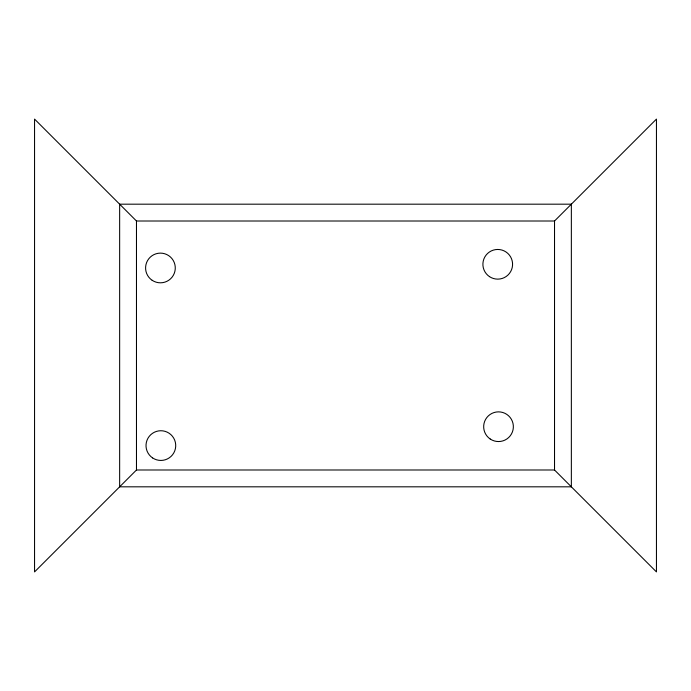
<?xml version="1.0" encoding="UTF-8"?>
<svg xmlns="http://www.w3.org/2000/svg" width="691" height="691" viewBox="0 0 691 691"><rect width="100%" height="100%" fill="white"/><g stroke="black" fill="none" stroke-linecap="round" stroke-linejoin="round"><path stroke-width="1.04" d="M136.472 469.992L34.55 571.915L34.55 119.085L136.472 221.008L554.528 221.008L656.45 119.085L656.45 571.915L554.528 469.992L136.472 469.992L136.472 221.008M554.528 221.008L554.528 469.992M571.353 204.182L119.647 204.182L119.647 486.818L571.353 486.818L571.353 204.182M152.158 280.296A14.848 14.848 0 0 0 175.246 268.98A14.848 14.848 0 0 0 153.903 254.634A14.848 14.848 0 0 0 152.158 280.296M489.461 276.616A14.848 14.848 0 0 0 512.549 265.301A14.848 14.848 0 0 0 491.206 250.963A14.848 14.848 0 0 0 489.461 276.616M152.59 457.917A14.848 14.848 0 0 0 175.687 446.602A14.848 14.848 0 0 0 154.335 432.255A14.848 14.848 0 0 0 152.59 457.917M490.23 439.027A14.848 14.848 0 0 0 513.327 427.712A14.848 14.848 0 0 0 491.983 413.373A14.848 14.848 0 0 0 490.23 439.027"/></g></svg>
